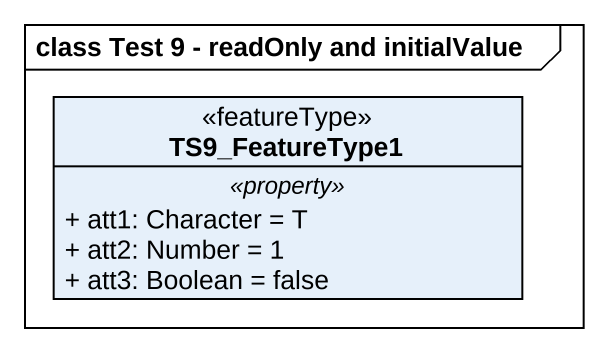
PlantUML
@startuml
mainframe class Test 9 - readOnly and initialValue
hide circle
hide empty members
skinparam classAttributeIconSize 0
class TS9_FeatureType1 <<featureType>> {
  .. <<property>> ..
  + att1: Character = T
  + att2: Number = 1
  + att3: Boolean = false
}
@enduml
